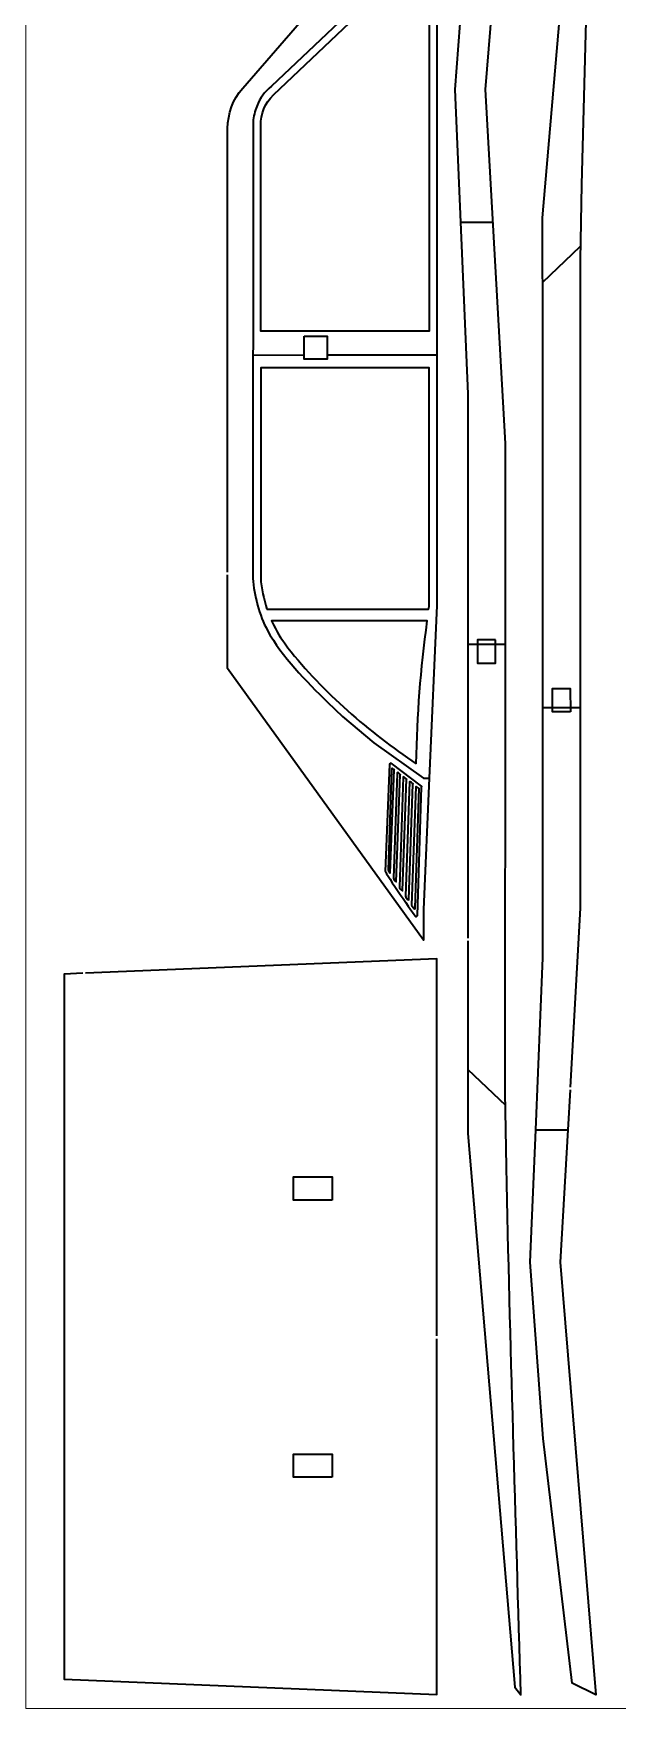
# Model space of a CAD drawing. Header units: millimetres. Extents: x -5 to 375, y 132 to 712.
# Drawn here: x 185.8 to 250.2, y 131.5 to 315.9 of the extents above; entities that cross this region are included whole.
import ezdxf

# ---------------------------------------------------------------- set-up
doc = ezdxf.new("R2010")
doc.units = ezdxf.units.MM
doc.header["$MEASUREMENT"] = 0
doc.layers.add('Camada 1', color=7, linetype='Continuous')

msp = doc.modelspace()

# ---------------------------------------------------------------- linework, layer by layer
at = {"layer": 'Camada 1', "color": 3, "lineweight": 20}
msp.add_open_spline([(185.0124, 131.5126), (185.0124, 131.5126), (185.0124, 421.5125), (185.0124, 421.5125), (185.0124, 421.5125), (185.0124, 421.5125), (375.0125, 421.5125), (375.0125, 421.5125), (375.0125, 421.5125), (375.0125, 421.5125), (375.0125, 131.5126), (375.0125, 131.5126), (375.0125, 131.5126), (375.0125, 131.5126), (185.0124, 131.5126), (185.0124, 131.5126)], degree=3, knots=[0, 0, 0, 0, 0.2, 0.2, 0.2, 0.2, 0.4, 0.4, 0.4, 0.4, 0.6, 0.6, 0.6, 0.6, 1, 1, 1, 1], dxfattribs=at)
at = {"layer": 'Camada 1', "color": 5, "lineweight": 35}
for points, knots in [([(238.9125, 349.8625), (238.9125, 349.8625), (239.5125, 357.3125), (239.5125, 357.3125), (239.5125, 357.3125), (239.5125, 357.3125), (236.9125, 356.0376), (236.9125, 356.0376), (236.9125, 356.0376), (236.9125, 356.0376), (233.7125, 329.1126), (233.7125, 329.1126), (233.7125, 329.1126), (233.7125, 329.1126), (232.2624, 309.6876), (232.2624, 309.6876), (232.2624, 309.6876), (232.2624, 309.6876), (233.6874, 276.2125), (233.6874, 276.2125), (233.6874, 276.2125), (233.6874, 276.2125), (233.6874, 216.3127), (233.6874, 216.3127)], [0, 0, 0, 0, 0.14285714, 0.14285714, 0.14285714, 0.14285714, 0.28571429, 0.28571429, 0.28571429, 0.28571429, 0.42857143, 0.42857143, 0.42857143, 0.42857143, 0.57142857, 0.57142857, 0.57142857, 0.57142857, 0.71428571, 0.71428571, 0.71428571, 0.71428571, 1, 1, 1, 1]), ([(244.9374, 199.5876), (244.9374, 199.5876), (244.6875, 195.2126), (244.6875, 195.2126), (244.6875, 195.2126), (244.6875, 195.2126), (243.8625, 180.6376), (243.8625, 180.6376), (243.8625, 180.6376), (243.8625, 180.6376), (247.7874, 133.0126), (247.7874, 133.0126), (247.7874, 133.0126), (247.7874, 133.0126), (245.1624, 134.2876), (245.1624, 134.2876), (245.1624, 134.2876), (245.1624, 134.2876), (241.9624, 161.2376), (241.9624, 161.2376), (241.9624, 161.2376), (241.9624, 161.2376), (240.5374, 180.6376), (240.5374, 180.6376), (240.5374, 180.6376), (240.5374, 180.6376), (241.1624, 195.2126), (241.1624, 195.2126), (241.1624, 195.2126), (241.1624, 195.2126), (241.9374, 214.1376), (241.9374, 214.1376), (241.9374, 214.1376), (241.9374, 214.1376), (241.9374, 282.0876), (241.9374, 282.0876), (241.9374, 282.0876), (241.9374, 282.0876), (241.9125, 295.5625), (241.9125, 295.5625), (241.9125, 295.5625), (241.9125, 295.5625), (247.1374, 356.4626), (247.1374, 356.4626), (247.1374, 356.4626), (247.1374, 356.4626), (247.7624, 357.3125), (247.7624, 357.3125), (247.7624, 357.3125), (247.7624, 357.3125), (247.5624, 350.5376), (247.5624, 350.5376)], [0, 0, 0, 0, 0.07142857, 0.07142857, 0.07142857, 0.07142857, 0.14285714, 0.14285714, 0.14285714, 0.14285714, 0.21428571, 0.21428571, 0.21428571, 0.21428571, 0.28571429, 0.28571429, 0.28571429, 0.28571429, 0.35714286, 0.35714286, 0.35714286, 0.35714286, 0.42857143, 0.42857143, 0.42857143, 0.42857143, 0.5, 0.5, 0.5, 0.5, 0.57142857, 0.57142857, 0.57142857, 0.57142857, 0.64285714, 0.64285714, 0.64285714, 0.64285714, 0.71428571, 0.71428571, 0.71428571, 0.71428571, 0.78571429, 0.78571429, 0.78571429, 0.78571429, 0.85714286, 0.85714286, 0.85714286, 0.85714286, 1, 1, 1, 1]), ([(233.6874, 216.0126), (233.6874, 216.0126), (233.6874, 208.2376), (233.6874, 208.2376), (233.6874, 208.2376), (233.6874, 208.2376), (233.6624, 194.7876), (233.6624, 194.7876), (233.6624, 194.7876), (233.6624, 194.7876), (238.8624, 133.8626), (238.8624, 133.8626), (238.8624, 133.8626), (238.8624, 133.8626), (239.5125, 133.0126), (239.5125, 133.0126), (239.5125, 133.0126), (238.9868, 152.3478), (238.3166, 171.7587), (237.9375, 191.0876), (237.9375, 191.0876), (237.9375, 191.0876), (237.7874, 199.3626), (237.7874, 199.3626), (237.7874, 199.3626), (237.7874, 199.3626), (237.8124, 248.6375), (237.8124, 248.6375), (237.8124, 248.6375), (237.8124, 248.6375), (237.8124, 270.7376), (237.8124, 270.7376), (237.8124, 270.7376), (237.8124, 270.7376), (235.6124, 309.6876), (235.6124, 309.6876), (235.6124, 309.6876), (235.6124, 309.6876), (238.8875, 349.5625), (238.8875, 349.5625)], [0, 0, 0, 0, 0.09090909, 0.09090909, 0.09090909, 0.09090909, 0.18181818, 0.18181818, 0.18181818, 0.18181818, 0.27272727, 0.27272727, 0.27272727, 0.27272727, 0.36363636, 0.36363636, 0.36363636, 0.36363636, 0.45454545, 0.45454545, 0.45454545, 0.45454545, 0.54545455, 0.54545455, 0.54545455, 0.54545455, 0.63636364, 0.63636364, 0.63636364, 0.63636364, 0.72727273, 0.72727273, 0.72727273, 0.72727273, 0.81818182, 0.81818182, 0.81818182, 0.81818182, 1, 1, 1, 1]), ([(247.5624, 350.2376), (247.5624, 350.2376), (247.2874, 340.7375), (247.2874, 340.7375), (247.2874, 340.7375), (247.2874, 340.7375), (246.1874, 299.2375), (246.1874, 299.2375), (246.1874, 299.2375), (246.1874, 299.2375), (246.0375, 290.9626), (246.0375, 290.9626), (246.0375, 290.9626), (246.0375, 290.9626), (246.0625, 241.6875), (246.0625, 241.6875), (246.0625, 241.6875), (246.0625, 241.6875), (246.0625, 219.5876), (246.0625, 219.5876), (246.0625, 219.5876), (246.0625, 219.5876), (244.9624, 199.8876), (244.9624, 199.8876)], [0, 0, 0, 0, 0.14285714, 0.14285714, 0.14285714, 0.14285714, 0.28571429, 0.28571429, 0.28571429, 0.28571429, 0.42857143, 0.42857143, 0.42857143, 0.42857143, 0.57142857, 0.57142857, 0.57142857, 0.57142857, 0.71428571, 0.71428571, 0.71428571, 0.71428571, 1, 1, 1, 1]), ([(229.0125, 333.0126), (229.0125, 333.0126), (230.2624, 334.4625), (230.2624, 334.4625), (230.2624, 334.4625), (230.2624, 334.4625), (230.2624, 252.9125), (230.2624, 252.9125), (230.2624, 252.9125), (230.2624, 252.9125), (229.4374, 233.8876), (229.4374, 233.8876), (229.4374, 233.8876), (229.4374, 233.8876), (228.8125, 219.4627), (228.8125, 219.4627), (228.8125, 219.4627), (228.8125, 219.4627), (228.8125, 216.0626), (228.8125, 216.0626), (228.8125, 216.0626), (228.8125, 216.0626), (207.2124, 245.9625), (207.2124, 245.9625), (207.2124, 245.9625), (207.2124, 245.9625), (207.2124, 256.2875), (207.2124, 256.2875)], [0, 0, 0, 0, 0.125, 0.125, 0.125, 0.125, 0.25, 0.25, 0.25, 0.25, 0.375, 0.375, 0.375, 0.375, 0.5, 0.5, 0.5, 0.5, 0.625, 0.625, 0.625, 0.625, 0.75, 0.75, 0.75, 0.75, 1, 1, 1, 1]), ([(207.2124, 256.5875), (207.2124, 256.5875), (207.2124, 305.4126), (207.2124, 305.4126), (207.2124, 305.4126), (207.2733, 307.0597), (207.7796, 308.607), (208.8874, 309.8376), (208.8874, 309.8376), (208.8874, 309.8376), (213.4374, 315.0876), (213.4374, 315.0876), (213.4374, 315.0876), (213.4374, 315.0876), (228.8125, 332.7876), (228.8125, 332.7876)], [0, 0, 0, 0, 0.2, 0.2, 0.2, 0.2, 0.4, 0.4, 0.4, 0.4, 0.6, 0.6, 0.6, 0.6, 1, 1, 1, 1]), ([(230.2624, 172.5126), (230.2624, 172.5126), (230.2624, 214.0376), (230.2624, 214.0376), (230.2624, 214.0376), (230.2624, 214.0376), (191.5624, 212.4376), (191.5624, 212.4376)], [0, 0, 0, 0, 0.33333333, 0.33333333, 0.33333333, 0.33333333, 1, 1, 1, 1]), ([(191.2625, 212.4376), (191.2625, 212.4376), (189.2124, 212.3376), (189.2124, 212.3376), (189.2124, 212.3376), (189.2124, 212.3376), (189.2124, 134.7376), (189.2124, 134.7376), (189.2124, 134.7376), (189.2124, 134.7376), (230.2624, 133.0376), (230.2624, 133.0376), (230.2624, 133.0376), (230.2624, 133.0376), (230.2624, 172.2126), (230.2624, 172.2126)], [0, 0, 0, 0, 0.2, 0.2, 0.2, 0.2, 0.4, 0.4, 0.4, 0.4, 0.6, 0.6, 0.6, 0.6, 1, 1, 1, 1])]:
    msp.add_open_spline(points, degree=3, knots=knots, dxfattribs=at)
at = {"layer": 'Camada 1', "color": 240, "lineweight": 35}
for points, knots in [([(230.2624, 327.3125), (230.2624, 327.3125), (212.0374, 310.0626), (212.0374, 310.0626), (212.0374, 310.0626), (211.2307, 309.3358), (210.8423, 308.8903), (210.4374, 307.8376), (210.4374, 307.8376), (210.2533, 307.3591), (210.0572, 306.6743), (210.0374, 306.1626), (210.0374, 306.1626), (210.0374, 306.1626), (210.0124, 255.8875), (210.0124, 255.8875), (210.0124, 255.8875), (210.1128, 254.0672), (210.7343, 251.7668), (211.6124, 250.1625), (211.6124, 250.1625), (213.2035, 247.2554), (215.8892, 244.5858), (218.2124, 242.2626), (218.2124, 242.2626), (218.2124, 242.2626), (219.8625, 240.6875), (219.8625, 240.6875), (219.8625, 240.6875), (219.8625, 240.6875), (223.3374, 237.7875), (223.3374, 237.7875), (223.3374, 237.7875), (223.3374, 237.7875), (228.8125, 233.8876), (228.8125, 233.8876), (228.8125, 233.8876), (228.8125, 233.8876), (229.4374, 233.8876), (229.4374, 233.8876)], [0, 0, 0, 0, 0.09090909, 0.09090909, 0.09090909, 0.09090909, 0.18181818, 0.18181818, 0.18181818, 0.18181818, 0.27272727, 0.27272727, 0.27272727, 0.27272727, 0.36363636, 0.36363636, 0.36363636, 0.36363636, 0.45454545, 0.45454545, 0.45454545, 0.45454545, 0.54545455, 0.54545455, 0.54545455, 0.54545455, 0.63636364, 0.63636364, 0.63636364, 0.63636364, 0.72727273, 0.72727273, 0.72727273, 0.72727273, 0.81818182, 0.81818182, 0.81818182, 0.81818182, 1, 1, 1, 1]), ([(228.5875, 232.9376), (228.5875, 232.9376), (228.1374, 218.7876), (228.1374, 218.7876), (228.1374, 218.7876), (228.1374, 218.7876), (228.0374, 218.6876), (228.0374, 218.6876), (228.0374, 218.6876), (228.0374, 218.6876), (227.9124, 218.6876), (227.9124, 218.6876), (227.9124, 218.6876), (227.8456, 218.7544), (224.6207, 223.4066), (224.5875, 223.6376), (224.5875, 223.6376), (224.5875, 223.6376), (225.0375, 235.4377), (225.0375, 235.4377), (225.0375, 235.4377), (225.0375, 235.4377), (225.2375, 235.5376), (225.2375, 235.5376), (225.2375, 235.5376), (225.2375, 235.5376), (228.5875, 233.0376), (228.5875, 233.0376), (228.5875, 233.0376), (228.5875, 233.0376), (228.5875, 232.9376), (228.5875, 232.9376)], [0, 0, 0, 0, 0.11111111, 0.11111111, 0.11111111, 0.11111111, 0.22222222, 0.22222222, 0.22222222, 0.22222222, 0.33333333, 0.33333333, 0.33333333, 0.33333333, 0.44444444, 0.44444444, 0.44444444, 0.44444444, 0.55555556, 0.55555556, 0.55555556, 0.55555556, 0.66666667, 0.66666667, 0.66666667, 0.66666667, 0.77777778, 0.77777778, 0.77777778, 0.77777778, 1, 1, 1, 1]), ([(225.5624, 234.8126), (225.5624, 234.8126), (225.1374, 223.4876), (225.1374, 223.4876), (225.1374, 223.4876), (225.1374, 223.4876), (225.0874, 223.4876), (225.0874, 223.4876), (225.0874, 223.4876), (225.0874, 223.4876), (224.8874, 223.7626), (224.8874, 223.7626), (224.8874, 223.7626), (224.8874, 223.7626), (225.2874, 234.8626), (225.2874, 234.8626), (225.2874, 234.8626), (225.2874, 234.8626), (225.2874, 234.9376), (225.2874, 234.9376), (225.2874, 234.9376), (225.2874, 234.9376), (225.3624, 234.9877), (225.3624, 234.9877), (225.3624, 234.9877), (225.3624, 234.9877), (225.5624, 234.8126), (225.5624, 234.8126)], [0, 0, 0, 0, 0.125, 0.125, 0.125, 0.125, 0.25, 0.25, 0.25, 0.25, 0.375, 0.375, 0.375, 0.375, 0.5, 0.5, 0.5, 0.5, 0.625, 0.625, 0.625, 0.625, 0.75, 0.75, 0.75, 0.75, 1, 1, 1, 1]), ([(226.2375, 234.3126), (226.2375, 234.3126), (225.7875, 222.5126), (225.7875, 222.5126), (225.7875, 222.5126), (225.6346, 222.5635), (225.4861, 222.8141), (225.4874, 222.8876), (225.4874, 222.8876), (225.4874, 222.8876), (225.8874, 234.4126), (225.8874, 234.4126), (225.8874, 234.4126), (225.8874, 234.4126), (225.8874, 234.4876), (225.8874, 234.4876), (225.8874, 234.4876), (225.8874, 234.4876), (225.9374, 234.5376), (225.9374, 234.5376), (225.9374, 234.5376), (226.0768, 234.5376), (226.2079, 234.3422), (226.2375, 234.3126)], [0, 0, 0, 0, 0.14285714, 0.14285714, 0.14285714, 0.14285714, 0.28571429, 0.28571429, 0.28571429, 0.28571429, 0.42857143, 0.42857143, 0.42857143, 0.42857143, 0.57142857, 0.57142857, 0.57142857, 0.57142857, 0.71428571, 0.71428571, 0.71428571, 0.71428571, 1, 1, 1, 1]), ([(225.5124, 234.8876), (225.5124, 234.8876), (225.5624, 234.8376), (225.5624, 234.8376), (225.5624, 234.8376), (225.5624, 234.8376), (225.5624, 234.8126), (225.5624, 234.8126), (225.5624, 234.8126), (225.5624, 234.8126), (225.5124, 234.8876), (225.5124, 234.8876)], [0, 0, 0, 0, 0.25, 0.25, 0.25, 0.25, 0.5, 0.5, 0.5, 0.5, 1, 1, 1, 1]), ([(226.9374, 233.7876), (226.9374, 233.7876), (226.4874, 221.5376), (226.4874, 221.5376), (226.4874, 221.5376), (226.4874, 221.5376), (226.4874, 221.5126), (226.4874, 221.5126), (226.4874, 221.5126), (226.3099, 221.5126), (226.1465, 221.8607), (226.1374, 221.9126), (226.1374, 221.9126), (226.1374, 221.9126), (226.5624, 234.0126), (226.5624, 234.0126), (226.5624, 234.0126), (226.5624, 234.0126), (226.6125, 234.0376), (226.6125, 234.0376), (226.6125, 234.0376), (226.6125, 234.0376), (226.9374, 233.7876), (226.9374, 233.7876)], [0, 0, 0, 0, 0.14285714, 0.14285714, 0.14285714, 0.14285714, 0.28571429, 0.28571429, 0.28571429, 0.28571429, 0.42857143, 0.42857143, 0.42857143, 0.42857143, 0.57142857, 0.57142857, 0.57142857, 0.57142857, 0.71428571, 0.71428571, 0.71428571, 0.71428571, 1, 1, 1, 1]), ([(227.6125, 233.2626), (227.6125, 233.2626), (227.1624, 220.5376), (227.1624, 220.5376), (227.1624, 220.5376), (227.1624, 220.5376), (227.1624, 220.5126), (227.1624, 220.5126), (227.1624, 220.5126), (226.9918, 220.5126), (226.8234, 220.8503), (226.8125, 220.9126), (226.8125, 220.9126), (226.8125, 220.9126), (227.2624, 233.4876), (227.2624, 233.4876), (227.2624, 233.4876), (227.3785, 233.5456), (227.4684, 233.4567), (227.6125, 233.3126), (227.6125, 233.3126), (227.6125, 233.3126), (227.6125, 233.2626), (227.6125, 233.2626)], [0, 0, 0, 0, 0.14285714, 0.14285714, 0.14285714, 0.14285714, 0.28571429, 0.28571429, 0.28571429, 0.28571429, 0.42857143, 0.42857143, 0.42857143, 0.42857143, 0.57142857, 0.57142857, 0.57142857, 0.57142857, 0.71428571, 0.71428571, 0.71428571, 0.71428571, 1, 1, 1, 1]), ([(228.3124, 232.7626), (228.3124, 232.7626), (227.8624, 219.6376), (227.8624, 219.6376), (227.8624, 219.6376), (227.8624, 219.6376), (227.8624, 219.5376), (227.8624, 219.5376), (227.8624, 219.5376), (227.8624, 219.5376), (227.8374, 219.5126), (227.8374, 219.5126), (227.8374, 219.5126), (227.7018, 219.5126), (227.5055, 219.8126), (227.4874, 219.9376), (227.4874, 219.9376), (227.4874, 219.9376), (227.9625, 232.9626), (227.9625, 232.9626), (227.9625, 232.9626), (227.9625, 232.9626), (227.9875, 232.9876), (227.9875, 232.9876), (227.9875, 232.9876), (227.9875, 232.9876), (228.3124, 232.7626), (228.3124, 232.7626)], [0, 0, 0, 0, 0.125, 0.125, 0.125, 0.125, 0.25, 0.25, 0.25, 0.25, 0.375, 0.375, 0.375, 0.375, 0.5, 0.5, 0.5, 0.5, 0.625, 0.625, 0.625, 0.625, 0.75, 0.75, 0.75, 0.75, 1, 1, 1, 1])]:
    msp.add_open_spline(points, degree=3, knots=knots, dxfattribs=at)
at = {"layer": 'Camada 1', "lineweight": 35}
for points, knots in [([(229.4125, 318.3875), (229.4125, 318.3875), (222.0625, 318.3875), (222.0625, 318.3875), (222.0625, 318.3875), (222.0625, 318.3875), (212.2624, 309.1125), (212.2624, 309.1125), (212.2624, 309.1125), (211.3081, 308.1841), (210.8971, 307.0323), (210.8624, 305.7126), (210.8624, 305.7126), (210.8624, 305.7126), (210.8624, 283.1125), (210.8624, 283.1125), (210.8624, 283.1125), (210.8624, 283.1125), (229.4125, 283.1125), (229.4125, 283.1125), (229.4125, 283.1125), (229.4125, 283.1125), (229.4125, 318.3875), (229.4125, 318.3875)], [0, 0, 0, 0, 0.14285714, 0.14285714, 0.14285714, 0.14285714, 0.28571429, 0.28571429, 0.28571429, 0.28571429, 0.42857143, 0.42857143, 0.42857143, 0.42857143, 0.57142857, 0.57142857, 0.57142857, 0.57142857, 0.71428571, 0.71428571, 0.71428571, 0.71428571, 1, 1, 1, 1]), ([(215.6374, 282.5376), (215.6374, 282.5376), (215.6374, 280.0126), (215.6374, 280.0126), (215.6374, 280.0126), (215.6374, 280.0126), (218.1874, 280.0126), (218.1874, 280.0126), (218.1874, 280.0126), (218.1874, 280.0126), (218.1874, 282.5376), (218.1874, 282.5376), (218.1874, 282.5376), (218.1874, 282.5376), (215.6374, 282.5376), (215.6374, 282.5376)], [0, 0, 0, 0, 0.2, 0.2, 0.2, 0.2, 0.4, 0.4, 0.4, 0.4, 0.6, 0.6, 0.6, 0.6, 1, 1, 1, 1]), ([(211.5375, 252.5125), (211.2164, 253.5961), (210.9029, 254.8049), (210.8624, 255.9375), (210.8624, 255.9375), (210.8624, 255.9375), (210.8624, 279.0626), (210.8624, 279.0626), (210.8624, 279.0626), (210.8624, 279.0626), (229.4125, 279.0626), (229.4125, 279.0626), (229.4125, 279.0626), (229.4125, 279.0626), (229.4125, 252.7876), (229.4125, 252.7876), (229.4125, 252.7876), (229.4125, 252.7876), (229.3625, 252.5125), (229.3625, 252.5125), (229.3625, 252.5125), (229.3625, 252.5125), (211.5375, 252.5125), (211.5375, 252.5125)], [0, 0, 0, 0, 0.14285714, 0.14285714, 0.14285714, 0.14285714, 0.28571429, 0.28571429, 0.28571429, 0.28571429, 0.42857143, 0.42857143, 0.42857143, 0.42857143, 0.57142857, 0.57142857, 0.57142857, 0.57142857, 0.71428571, 0.71428571, 0.71428571, 0.71428571, 1, 1, 1, 1]), ([(227.9875, 235.4877), (222.8209, 238.9964), (217.7125, 243.3205), (213.8624, 248.2626), (213.8624, 248.2626), (212.9468, 249.4379), (212.7214, 249.9249), (212.0374, 251.2125), (212.0374, 251.2125), (212.0374, 251.2125), (229.2125, 251.2125), (229.2125, 251.2125), (229.2125, 251.2125), (228.4429, 245.7574), (228.1265, 240.9873), (227.9875, 235.4877)], [0, 0, 0, 0, 0.2, 0.2, 0.2, 0.2, 0.4, 0.4, 0.4, 0.4, 0.6, 0.6, 0.6, 0.6, 1, 1, 1, 1]), ([(236.7375, 249.1126), (236.7375, 249.1126), (236.7125, 246.5625), (236.7125, 246.5625), (236.7125, 246.5625), (236.7125, 246.5625), (234.7375, 246.5625), (234.7375, 246.5625), (234.7375, 246.5625), (234.7375, 246.5625), (234.7375, 249.1126), (234.7375, 249.1126), (234.7375, 249.1126), (234.7375, 249.1126), (236.7375, 249.1126), (236.7375, 249.1126)], [0, 0, 0, 0, 0.2, 0.2, 0.2, 0.2, 0.4, 0.4, 0.4, 0.4, 0.6, 0.6, 0.6, 0.6, 1, 1, 1, 1]), ([(244.9874, 241.2126), (244.9874, 241.2126), (244.9624, 243.7625), (244.9624, 243.7625), (244.9624, 243.7625), (244.9624, 243.7625), (242.9874, 243.7625), (242.9874, 243.7625), (242.9874, 243.7625), (242.9874, 243.7625), (243.0124, 241.2126), (243.0124, 241.2126), (243.0124, 241.2126), (243.0124, 241.2126), (244.9874, 241.2126), (244.9874, 241.2126)], [0, 0, 0, 0, 0.2, 0.2, 0.2, 0.2, 0.4, 0.4, 0.4, 0.4, 0.6, 0.6, 0.6, 0.6, 1, 1, 1, 1]), ([(218.7374, 187.4626), (218.7374, 187.4626), (218.7374, 190.0126), (218.7374, 190.0126), (218.7374, 190.0126), (218.7374, 190.0126), (214.4875, 190.0126), (214.4875, 190.0126), (214.4875, 190.0126), (214.4875, 190.0126), (214.4875, 187.4626), (214.4875, 187.4626), (214.4875, 187.4626), (214.4875, 187.4626), (218.7374, 187.4626), (218.7374, 187.4626)], [0, 0, 0, 0, 0.2, 0.2, 0.2, 0.2, 0.4, 0.4, 0.4, 0.4, 0.6, 0.6, 0.6, 0.6, 1, 1, 1, 1]), ([(218.7374, 156.9626), (218.7374, 156.9626), (218.7374, 159.5126), (218.7374, 159.5126), (218.7374, 159.5126), (218.7374, 159.5126), (214.4875, 159.5126), (214.4875, 159.5126), (214.4875, 159.5126), (214.4875, 159.5126), (214.4875, 156.9626), (214.4875, 156.9626), (214.4875, 156.9626), (214.4875, 156.9626), (218.7374, 156.9626), (218.7374, 156.9626)], [0, 0, 0, 0, 0.2, 0.2, 0.2, 0.2, 0.4, 0.4, 0.4, 0.4, 0.6, 0.6, 0.6, 0.6, 1, 1, 1, 1])]:
    msp.add_open_spline(points, degree=3, knots=knots, dxfattribs=at)
at = {"layer": 'Camada 1', "color": 240, "lineweight": 35}
for points in [[(232.8874, 295.1125), (232.8874, 295.1125), (236.4374, 295.1125), (236.4374, 295.1125)], [(241.9374, 288.4876), (241.9374, 288.4876), (246.0625, 292.4126), (246.0625, 292.4126)], [(210.0124, 280.4875), (210.0124, 280.4875), (215.6374, 280.4626), (215.6374, 280.4626)], [(218.1874, 280.4875), (218.1874, 280.4875), (230.2624, 280.4875), (230.2624, 280.4875)], [(233.6874, 248.6375), (233.6874, 248.6375), (237.8124, 248.6375), (237.8124, 248.6375)], [(241.9624, 241.6875), (241.9624, 241.6875), (246.0625, 241.6875), (246.0625, 241.6875)], [(226.2125, 234.3376), (226.2125, 234.3376), (226.2375, 234.3126), (226.2375, 234.3126)], [(226.9124, 233.8376), (226.9124, 233.8376), (226.9374, 233.7876), (226.9374, 233.7876)], [(227.6125, 233.3126), (227.6125, 233.3126), (227.6125, 233.2626), (227.6125, 233.2626)], [(228.2874, 232.8126), (228.2874, 232.8126), (228.3124, 232.7626), (228.3124, 232.7626)], [(228.5875, 233.0376), (228.5875, 233.0376), (228.5875, 232.9376), (228.5875, 232.9376)], [(233.6874, 201.8376), (233.6874, 201.8376), (237.8124, 197.9126), (237.8124, 197.9126)], [(241.1624, 195.2126), (241.1624, 195.2126), (244.6875, 195.2126), (244.6875, 195.2126)]]:
    msp.add_open_spline(points, degree=3, dxfattribs=at)

doc.saveas('drawing.dxf')
